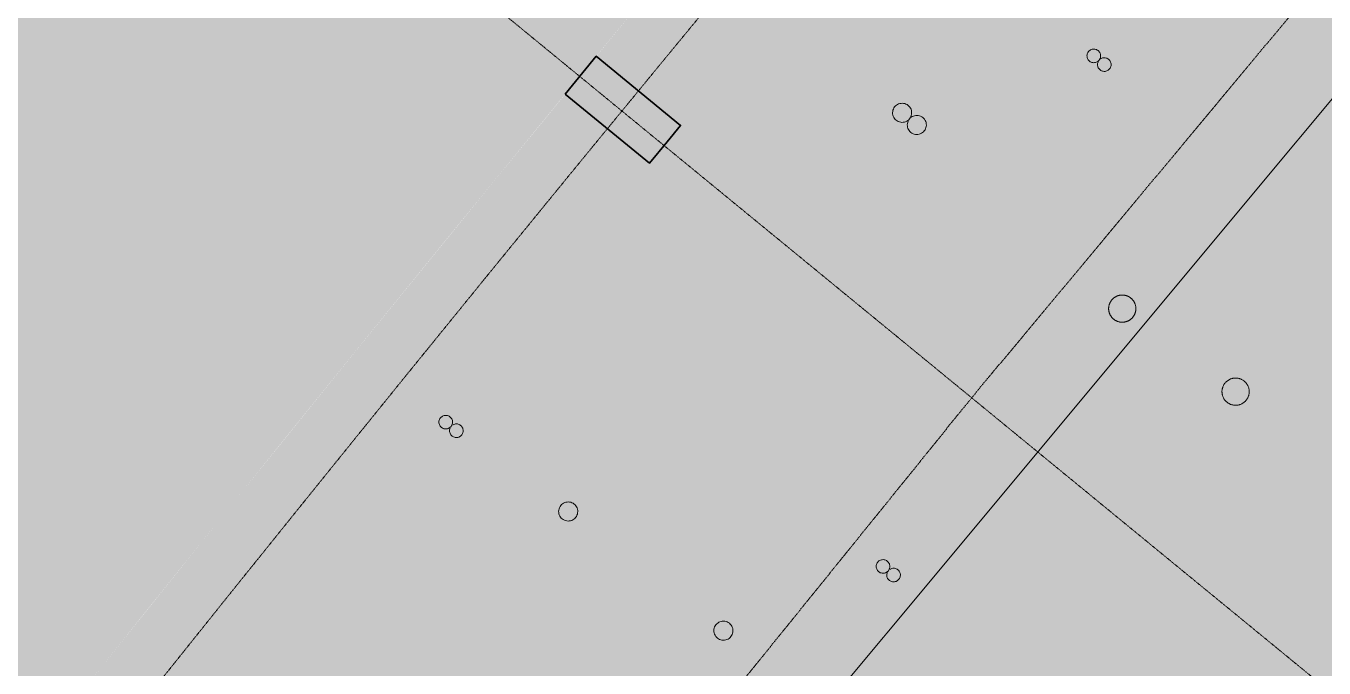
# Model space of a CAD drawing. Header units: millimetres. Extents: x -100577 to 287200, y -212120 to 238461.
# Drawn here: x 49223 to 53985, y 31367 to 33724 of the extents above; entities that cross this region are included whole.
import ezdxf

# ---------------------------------------------------------------- set-up
doc = ezdxf.new("R2010")
doc.units = ezdxf.units.MM
doc.linetypes.add('DASHDOT', pattern=[3.556, 2.54, -0.508, 0, -0.508])
doc.linetypes.add('PHANTOM', pattern=[6.35, 3.175, -0.635, 0.635, -0.635, 0.635, -0.635])
for name, color, linetype, lineweight in [('01_切断（構造・壁）', 7, 'Continuous', 35), ('02_切断（家具）', 8, 'Continuous', 18), ('06_部屋の色', 8, 'Continuous', 0), ('11_見えがかり（家具）', 8, 'Continuous', 9), ('20_上部（屋根の外形・梁）', 8, 'PHANTOM', 9), ('40_通り芯', 1, 'DASHDOT', 9), ('50_寸法', 3, 'Continuous', 9)]:
    doc.layers.add(name, color=color, linetype=linetype, lineweight=lineweight)

msp = doc.modelspace()

# ---------------------------------------------------------------- hatches: boundary and pattern name
at = {"layer": '01_切断（構造・壁）'}
msp.add_hatch(color=7, dxfattribs=at).paths.add_polyline_path([(51201.3, 33473.7), (51228.2, 33506.5), (51315.5, 33612.9), (51624.7, 33359.1), (51575.5, 33299.1), (51510.5, 33220)])
at = {"layer": '02_切断（家具）'}
for points in [[(53194.6, 32684.4), (53194.6, 32685.9), (53194.6, 32687), (53194.6, 32688.5), (53194.7, 32689.5), (53194.8, 32691), (53194.9, 32692.1), (53195.1, 32693.6), (53195.3, 32694.6), (53195.5, 32696.1), (53195.7, 32697.1), (53196.1, 32698.5), (53196.3, 32699.5), (53196.7, 32700.9), (53197, 32701.9), (53197.5, 32703.3), (53197.9, 32704.2), (53198.4, 32705.6), (53198.8, 32706.5), (53199.4, 32707.8), (53199.8, 32708.6), (53200.4, 32709.9), (53200.9, 32710.7), (53201.6, 32711.9), (53202.1, 32712.7), (53202.8, 32713.9), (53203.3, 32714.6), (53204.1, 32715.7), (53204.6, 32716.5), (53205.4, 32717.5), (53206, 32718.2), (53206.9, 32719.2), (53207.5, 32719.9), (53208.4, 32720.9), (53209.1, 32721.6), (53210, 32722.5), (53210.7, 32723.2), (53211.8, 32724.1), (53212.5, 32724.7), (53213.6, 32725.6), (53214.4, 32726.2), (53215.5, 32727.1), (53216.3, 32727.6), (53217.5, 32728.5), (53218.4, 32729), (53219.6, 32729.7), (53220.5, 32730.2), (53221.8, 32730.9), (53222.8, 32731.4), (53224.1, 32732), (53225.1, 32732.4), (53226.5, 32733), (53227.4, 32733.4), (53228.9, 32733.9), (53229.9, 32734.2), (53231.3, 32734.6), (53232.3, 32734.9), (53233.8, 32735.2), (53234.8, 32735.4), (53236.3, 32735.7), (53237.4, 32735.9), (53238.9, 32736.1), (53240, 32736.2), (53241.5, 32736.3), (53242.5, 32736.3), (53244.1, 32736.4), (53245.1, 32736.4), (53246.7, 32736.4), (53247.7, 32736.3), (53249.2, 32736.2), (53250.2, 32736.1), (53251.7, 32735.9), (53252.8, 32735.7), (53254.3, 32735.5), (53255.3, 32735.2), (53256.7, 32734.9), (53257.7, 32734.6), (53259.1, 32734.2), (53260.1, 32733.9), (53261.5, 32733.5), (53262.4, 32733.1), (53263.7, 32732.6), (53264.6, 32732.2), (53265.9, 32731.6), (53266.8, 32731.2), (53268.1, 32730.5), (53268.9, 32730.1), (53270.1, 32729.4), (53270.9, 32728.9), (53272.1, 32728.2), (53272.8, 32727.6), (53273.9, 32726.9), (53274.6, 32726.3), (53275.7, 32725.5), (53276.4, 32724.9), (53277.4, 32724.1), (53278.1, 32723.5), (53279.1, 32722.6), (53279.8, 32721.9), (53280.7, 32720.9), (53281.4, 32720.2), (53282.3, 32719.2), (53282.9, 32718.5), (53283.8, 32717.4), (53284.4, 32716.6), (53285.3, 32715.5), (53285.8, 32714.6), (53286.6, 32713.4), (53287.2, 32712.6), (53287.9, 32711.3), (53288.4, 32710.4), (53289.1, 32709.1), (53289.6, 32708.2), (53290.2, 32706.9), (53290.6, 32705.9), (53291.2, 32704.5), (53291.5, 32703.5), (53292, 32702.1), (53292.3, 32701.1), (53292.8, 32699.7), (53293, 32698.6), (53293.4, 32697.2), (53293.6, 32696.1), (53293.9, 32694.6), (53294, 32693.6), (53294.3, 32692.1), (53294.3, 32691), (53294.5, 32689.5), (53294.5, 32688.4), (53294.6, 32686.9), (53294.6, 32685.8), (53294.5, 32684.3), (53294.5, 32683.3), (53294.4, 32681.8), (53294.2, 32680.7), (53294.1, 32679.2), (53293.9, 32678.2), (53293.6, 32676.7), (53293.4, 32675.7), (53293.1, 32674.3), (53292.8, 32673.3), (53292.4, 32671.9), (53292.1, 32670.9), (53291.6, 32669.5), (53291.3, 32668.6), (53290.8, 32667.2), (53290.4, 32666.3), (53289.8, 32665), (53289.3, 32664.2), (53288.7, 32662.9), (53288.2, 32662.1), (53287.6, 32660.9), (53287.1, 32660.1), (53286.3, 32658.9), (53285.8, 32658.2), (53285.1, 32657), (53284.5, 32656.3), (53283.7, 32655.3), (53283.1, 32654.6), (53282.3, 32653.6), (53281.7, 32652.9), (53280.7, 32651.9), (53280.1, 32651.2), (53279.1, 32650.3), (53278.4, 32649.6), (53277.4, 32648.7), (53276.6, 32648.1), (53275.6, 32647.2), (53274.8, 32646.6), (53273.6, 32645.7), (53272.8, 32645.1), (53271.6, 32644.3), (53270.7, 32643.8), (53269.5, 32643.1), (53268.6, 32642.6), (53267.3, 32641.9), (53266.4, 32641.4), (53265, 32640.8), (53264.1, 32640.4), (53262.7, 32639.8), (53261.7, 32639.4), (53260.3, 32638.9), (53259.3, 32638.6), (53257.8, 32638.2), (53256.8, 32637.9), (53255.3, 32637.6), (53254.3, 32637.4), (53252.8, 32637.1), (53251.7, 32636.9), (53250.2, 32636.7), (53249.2, 32636.6), (53247.7, 32636.5), (53246.6, 32636.5), (53245.1, 32636.4), (53244, 32636.4), (53242.5, 32636.4), (53241.4, 32636.5), (53239.9, 32636.6), (53238.9, 32636.7), (53237.4, 32636.9), (53236.4, 32637.1), (53234.9, 32637.3), (53233.9, 32637.6), (53232.4, 32637.9), (53231.5, 32638.2), (53230, 32638.6), (53229.1, 32638.9), (53227.7, 32639.3), (53226.8, 32639.7), (53225.4, 32640.2), (53224.5, 32640.6), (53223.2, 32641.2), (53222.3, 32641.6), (53221.1, 32642.3), (53220.3, 32642.7), (53219, 32643.4), (53218.2, 32643.9), (53217.1, 32644.6), (53216.3, 32645.2), (53215.2, 32645.9), (53214.5, 32646.5), (53213.4, 32647.3), (53212.7, 32647.9), (53211.7, 32648.7), (53211.1, 32649.3), (53210.1, 32650.2), (53209.4, 32650.9), (53208.4, 32651.9), (53207.8, 32652.6), (53206.8, 32653.6), (53206.2, 32654.3), (53205.3, 32655.4), (53204.7, 32656.2), (53203.9, 32657.3), (53203.3, 32658.2), (53202.5, 32659.4), (53202, 32660.2), (53201.2, 32661.5), (53200.7, 32662.4), (53200, 32663.7), (53199.6, 32664.6), (53199, 32665.9), (53198.6, 32666.9), (53198, 32668.3), (53197.6, 32669.3), (53197.1, 32670.7), (53196.8, 32671.7), (53196.4, 32673.1), (53196.1, 32674.2), (53195.7, 32675.6), (53195.5, 32676.7), (53195.3, 32678.2), (53195.1, 32679.2), (53194.9, 32680.7), (53194.8, 32681.8), (53194.7, 32683.3)], [(53702, 32354), (53700.6, 32352), (53699.5, 32350.5), (53697.8, 32348.6), (53696.6, 32347.2), (53694.8, 32345.5), (53693.5, 32344.2), (53691.5, 32342.6), (53690.1, 32341.4), (53688, 32340.1), (53686.5, 32339), (53684.3, 32337.8), (53682.6, 32336.9), (53680.4, 32335.9), (53678.7, 32335.1), (53676.3, 32334.3), (53674.5, 32333.7), (53672.1, 32333.1), (53670.3, 32332.6), (53667.9, 32332.2), (53666, 32332), (53663.5, 32331.8), (53661.6, 32331.6), (53659.2, 32331.7), (53657.3, 32331.7), (53654.8, 32332), (53652.9, 32332.2), (53650.5, 32332.7), (53648.7, 32333), (53646.3, 32333.7), (53644.5, 32334.2), (53642.2, 32335.1), (53640.4, 32335.8), (53638.2, 32336.9), (53636.5, 32337.7), (53634.3, 32339), (53632.7, 32339.9), (53630.7, 32341.4), (53629.2, 32342.5), (53627.3, 32344.1), (53625.9, 32345.4), (53624.2, 32347.1), (53622.9, 32348.5), (53621.3, 32350.4), (53620.1, 32351.9), (53618.8, 32353.9), (53617.7, 32355.5), (53616.5, 32357.7), (53615.6, 32359.3), (53614.6, 32361.6), (53613.8, 32363.3), (53613, 32365.6), (53612.4, 32367.4), (53611.8, 32369.8), (53611.3, 32371.7), (53610.9, 32374.1), (53610.7, 32376), (53610.5, 32378.4), (53610.3, 32380.3), (53610.4, 32382.8), (53610.4, 32384.7), (53610.7, 32387.1), (53610.9, 32389), (53611.4, 32391.5), (53611.7, 32393.3), (53612.4, 32395.7), (53612.9, 32397.5), (53613.8, 32399.8), (53614.5, 32401.6), (53615.6, 32403.8), (53616.4, 32405.5), (53617.7, 32407.6), (53618.6, 32409.2), (53620.1, 32411.2), (53621.2, 32412.8), (53622.8, 32414.6), (53624.1, 32416), (53625.8, 32417.8), (53627.2, 32419.1), (53629.1, 32420.6), (53630.6, 32421.8), (53632.6, 32423.2), (53634.2, 32424.3), (53636.4, 32425.5), (53638, 32426.4), (53640.3, 32427.4), (53642, 32428.2), (53644.4, 32429), (53646.1, 32429.6), (53648.5, 32430.2), (53650.4, 32430.6), (53652.8, 32431), (53654.7, 32431.3), (53657.1, 32431.5), (53659, 32431.6), (53661.5, 32431.6), (53663.4, 32431.5), (53665.9, 32431.3), (53667.7, 32431.1), (53670.2, 32430.6), (53672, 32430.2), (53674.4, 32429.6), (53676.2, 32429), (53678.5, 32428.2), (53680.3, 32427.5), (53682.5, 32426.4), (53684.2, 32425.6), (53686.3, 32424.3), (53687.9, 32423.3), (53689.9, 32421.9), (53691.5, 32420.8), (53693.3, 32419.1), (53694.7, 32417.9), (53696.5, 32416.1), (53697.8, 32414.8), (53699.3, 32412.8), (53700.5, 32411.4), (53701.9, 32409.3), (53703, 32407.8), (53704.2, 32405.6), (53705.1, 32403.9), (53706.1, 32401.7), (53706.9, 32400), (53707.7, 32397.6), (53708.3, 32395.8), (53708.9, 32393.4), (53709.3, 32391.6), (53709.7, 32389.2), (53710, 32387.3), (53710.2, 32384.8), (53710.3, 32382.9), (53710.3, 32380.5), (53710.2, 32378.6), (53710, 32376.1), (53709.8, 32374.2), (53709.3, 32371.8), (53709, 32370), (53708.3, 32367.6), (53707.7, 32365.8), (53706.9, 32363.4), (53706.2, 32361.7), (53705.1, 32359.5), (53704.3, 32357.8), (53703, 32355.6)]]:
    msp.add_hatch(color=8, dxfattribs=at).paths.add_polyline_path(points)
at = {"layer": '06_部屋の色', "true_color": 0xe9dfcf}
h = msp.add_hatch(color=8, dxfattribs=at)
h.paths.add_polyline_path([(49022.5, 30769.9), (49370.2, 31207.1), (49497.6, 31367.5), (49974.9, 31963.3), (50454.5, 32557.4), (50936.2, 33149.6), (51255.7, 33539.4), (51420.1, 33740.1), (51906.3, 34328.8), (52394.6, 34915.7), (52885.1, 35500.7), (53180.1, 35850), (53180.1, 35850), (53243, 35924.5), (53244.9, 35922.9), (54741, 37666.6), (55040, 38015), (55041.6, 38016.8), (55137.2, 38128.3), (55137.6, 38128.8), (55137.6, 38128.8), (55152.4, 38145.5), (55187.6, 38185.3), (55219.4, 38221.3), (55237.2, 38241.4), (56711.9, 39910.2), (57026.8, 40266.5), (57028.4, 40268.4), (57125.5, 40378.2), (57125.7, 40378.4), (57125.7, 40378.4), (57125.7, 40378.4), (57125.7, 40378.4), (57136.1, 40389.9), (57183.5, 40441.9), (57227, 40489.7), (58726.3, 42137.1), (59046.4, 42488.8), (59048.1, 42490.6), (59146.9, 42599.2), (59147.6, 42599.9), (59162.6, 42615.9), (59249.8, 42709), (59688.5, 43177), (59796.8, 43292.6), (59819.8, 43317.1), (61200.4, 44790.2), (61200.5, 44790.3), (61200.5, 44790.3), (61200.5, 44790.3), (63117.3, 46776.3), (63281.8, 46946.8), (63285.7, 46950.8), (63674.5, 47342), (63710, 47377.8), (63706.1, 47381.6), (64213.4, 47894.8), (64752.1, 48435.7), (65116.6, 48798.7), (65119.4, 48795.9), (65376.4, 49054.5), (65402.5, 49080.8), (65402.6, 49080.9), (67432.9, 51065), (67546.4, 51175.8), (67550.1, 51179.5), (67550.1, 51179.5), (67550.1, 51179.5), (67669, 51292.3), (67872.8, 51485.7), (67985.8, 51592.9), (67984.2, 51594.6), (68202, 51801.3), (68203.6, 51799.6), (68713.3, 52283.3), (68711.7, 52285), (69617, 53144.2), (69618.6, 53142.5), (69662.9, 53184.6), (69989.4, 52835.9), (70054.6, 52897.7), (70054.6, 52897.7), (70054.6, 52897.7), (70054.6, 52897.7), (70120.6, 52958.6), (69794.6, 53307.7), (69839.4, 53349), (69837.8, 53350.7), (71492.2, 54875.3), (71493.8, 54873.6), (71870.2, 55220.6), (71868.6, 55222.3), (71935.2, 55283), (73145.3, 53950.5), (72586, 53440.7), (72028.7, 52928.8), (71473.2, 52414.9), (70957.1, 51933.8), (70368, 51380.9), (69818.3, 50860.8), (69270.6, 50338.6), (68797.2, 49884), (68180.9, 49288.2), (67639, 48760), (67099.1, 48229.8), (66669, 47804.2), (66025.2, 47163.3), (65491.2, 46627), (64959.2, 46088.8), (64570, 45692.1), (64570, 45692.1), (64429.3, 45548.6), (63901.3, 45006.5), (63375.4, 44462.4), (62851.5, 43916.3), (62503.5, 43550.9), (62503.5, 43550.9), (62329.6, 43368.3), (61809.8, 42818.3), (61292, 42266.4), (60776.3, 41712.6), (60472, 41383.5), (60262.6, 41156.9), (59751, 40599.3), (59241.5, 40039.7), (58734.1, 39478.3), (58467.6, 39181.3), (58228.8, 38915), (57725.5, 38349.8), (57224.4, 37782.8), (56725.4, 37213.9), (56497.1, 36951.6), (56228.5, 36643.1), (55733.7, 36070.5), (55241.1, 35496.1), (54750.6, 34919.8), (54554.7, 34687.9), (54262.3, 34341.7), (53776.1, 33761.8), (53292, 33180.1), (52810.2, 32596.6), (52650.3, 32401.5), (52330.5, 32011.3), (51853, 31424.2), (51377.7, 30835.3), (50904.6, 30244.7), (50781.3, 30089.7), (50433.6, 29652.3), (50285.5, 29464.6), (49817.7, 29834.3), (49775.2, 29861.2), (49727, 29880.8), (49674, 29894.4), (49617.3, 29903), (49557.8, 29908.1), (49496.3, 29910.8), (49371.8, 29914), (49310.7, 29917.1), (49247.2, 29917.1), (49178.4, 29910.5), (49106.4, 29899.7), (48960, 29875.1), (48889.4, 29866.1), (48823, 29862.5), (48762.7, 29866.6), (48710.4, 29881), (48663.1, 29901.7), (48616.4, 29923.2), (48570.8, 29946.1), (48526.5, 29970.7), (48484.1, 29997.5), (48443.4, 30026.5), (47554.4, 28893.5), (48079, 29569.3), (48549.7, 30170.5)])
h.paths.add_polyline_path([(53445.9, 35759.4), (53339.9, 35849), (53334.8, 35843), (53273.8, 35770.8), (53391.4, 35671.4), (53397.3, 35678.4), (53457.5, 35749.6)], flags=0)
for points in [[(53065.5, 35947.7), (53180, 35850.8), (52857.4, 35468.2), (52535.7, 35084.8), (52214.9, 34700.6), (51895, 34315.7), (51417, 33736.8), (51099.6, 33349.9), (50783, 32962.2), (50467.4, 32573.8), (50152.8, 32184.6), (49682.6, 31599.3), (49370.3, 31208.2), (49059, 30816.3), (48748.6, 30423.7), (48439.2, 30030.3), (45921.5, 32005.4), (46393.2, 32604.4), (46708.9, 33002.8), (47025.6, 33400.4), (47343.2, 33797.3), (47661.8, 34193.3), (47981.3, 34588.6), (48301.9, 34983.1), (48623.3, 35376.8), (48945.8, 35769.7), (49269.2, 36161.9), (49593.5, 36553.2), (49918.8, 36943.8), (50245.1, 37333.6), (50736.3, 37916.7), (52645.4, 36303.1), (53132.8, 36877.1), (53622.3, 37449.7), (54113.9, 38020.5), (54607.5, 38589.5), (55022.3, 38228.3), (54530, 37660.8), (54039.7, 37091.6), (53551.5, 36520.5)], [(51259, 33542.8), (53174.4, 35842.5), (53391.3, 35659.1), (53397.7, 35666.8), (63615.7, 27028.7), (62718.7, 25951.8), (62745.6, 25929.4), (61848.9, 24852.8)], [(50973.3, 27824.3), (50951.2, 27877), (50930.3, 27931.4), (50910.5, 27987.2), (50891.6, 28044.1), (50873.2, 28101.7), (50855.3, 28159.8), (50837.4, 28218.1), (50819.5, 28276.2), (50801.3, 28334), (50782.4, 28391), (50762.8, 28447), (50742.2, 28501.6), (50720.2, 28554.7), (50698.7, 28608.2), (50678.9, 28664.1), (50660.7, 28721.8), (50643.5, 28780.8), (50626.9, 28840.7), (50610.5, 28900.8), (50593.9, 28960.7), (50576.7, 29019.7), (50558.4, 29077.5), (50538.7, 29133.4), (50517.2, 29186.9), (50493.3, 29237.5), (50466.8, 29284.7), (50437.2, 29327.9), (50404, 29366.7), (50366.9, 29400.4), (50327.6, 29431.3), (50288.4, 29462.3), (50285.4, 29464.7), (50388.8, 29595.7), (50680.9, 29963.9), (50778.1, 30085.9), (50973.8, 30331.4), (51267.6, 30698.3), (51562.2, 31064.4), (51857.6, 31429.9), (52153.9, 31794.7), (52451.1, 32158.8), (52650.1, 32401.6), (52749, 32522.2), (53047.9, 32884.9), (53347.5, 33247), (53648, 33608.3), (53949.3, 33968.9), (54251.5, 34328.9), (54554.5, 34688.1), (62496.7, 27973.9), (62209.2, 27633.1), (61922.5, 27291.5), (61636.6, 26949.3), (61351.5, 26606.4), (61067.2, 26262.9), (60783.6, 25918.7), (60692.9, 25808.2), (60689.8, 25804.3), (60500.9, 25573.9), (60218.9, 25228.4), (59937.8, 24882.3), (59657.4, 24535.5), (59377.9, 24188.1), (59099.1, 23840), (58913.4, 23607), (58821.2, 23491.3), (58544.1, 23141.9), (58267.7, 22791.9), (58028.5, 22487.4), (57995.8, 22518.9), (57959.2, 22553.3), (57922.2, 22587.2), (57884.6, 22620.3), (57808.8, 22685.5), (57770.8, 22718.1), (57732.8, 22750.7), (57694.7, 22783.2), (57656.5, 22815.5), (57618.2, 22847.7), (57579.8, 22879.7), (57541.2, 22911.5), (57502.5, 22943.1), (57463.5, 22974.4), (57424.3, 23005.5), (57383.9, 23035), (57341.6, 23062.1), (57297.6, 23087), (57252.2, 23110.1), (57205.5, 23131.7), (57157.9, 23152), (57109.6, 23171.4), (57060.8, 23190.2), (57011.8, 23208.7), (56962.7, 23227.2), (56913.9, 23245.9), (56865.5, 23265.3), (56817.9, 23285.6), (56771.2, 23307.1), (56725.8, 23330.2), (56681.7, 23355.1), (56639.4, 23382.1), (56599, 23411.6), (56561.3, 23444.5), (56526.7, 23481.4), (56494.8, 23521.7), (56465.1, 23565), (56437.5, 23610.7), (56411.4, 23658.5), (56386.4, 23707.7), (56362.3, 23757.9), (56314.9, 23859.4), (56290.8, 23909.8), (56266, 23959.2), (56240.1, 24007.1), (56212.6, 24053.1), (56184.8, 24098.7), (56157.9, 24145.4), (56131.7, 24193), (56105.9, 24241.1), (56080.3, 24289.5), (56054.7, 24337.9), (56028.9, 24386), (56002.6, 24433.5), (55975.7, 24480.1), (55947.8, 24525.6), (55918.8, 24569.7), (55888.4, 24612), (55856.5, 24652.2), (55822.7, 24690.2), (55786.9, 24725.6), (55748.9, 24758.1), (55708.4, 24787.5), (55665.7, 24814.1), (55621, 24838.1), (55574.5, 24859.8), (55526.3, 24879.4), (55476.7, 24897.2), (55426, 24913.5), (55374.2, 24928.5), (55321.6, 24942.5), (55268.4, 24955.7), (55214.8, 24968.4), (55161.1, 24980.9), (55107.3, 24993.3), (55053.8, 25006.1), (55000.7, 25019.4), (54948.2, 25033.5), (54896.6, 25048.7), (54846, 25065.2), (54795.4, 25081.8), (54743.9, 25097.1), (54691.6, 25111.4), (54638.7, 25125.1), (54585.5, 25138.3), (54532.2, 25151.3), (54478.9, 25164.4), (54426, 25178), (54373.6, 25192.2), (54321.9, 25207.3), (54271.2, 25223.6), (54221.6, 25241.4), (54173.4, 25260.9), (54126.7, 25282.5), (54081.9, 25306.4), (54039.1, 25332.8), (53998.5, 25362.1), (53960.4, 25394.5), (53924.6, 25429.9), (53890.9, 25467.9), (53859, 25508.3), (53828.7, 25550.7), (53799.8, 25594.8), (53771.9, 25640.3), (53744.9, 25686.8), (53718.4, 25734), (53692.2, 25781.7), (53666.2, 25829.5), (53639.9, 25877.1), (53613.3, 25924.1), (53585.9, 25970.2), (53557.6, 26015.1), (53528.1, 26058.6), (53497.2, 26100.2), (53464.6, 26139.6), (53430.1, 26176.6), (53394.4, 26212.2), (53358.7, 26247.6), (53322.9, 26283), (53287.1, 26318.3), (53251, 26353.4), (53214.9, 26388.3), (53178.6, 26423.1), (53142.1, 26457.6), (53105.5, 26491.9), (53068.6, 26525.9), (53031.5, 26559.6), (52994.2, 26593.1), (52956.6, 26626.2), (52918.8, 26658.9), (52880.6, 26691.3), (52842.2, 26723.3), (52803.4, 26754.8), (52764.2, 26785.9), (52723, 26814.4), (52678.3, 26838.4), (52630.5, 26858.5), (52580.2, 26875.3), (52527.7, 26889.4), (52473.6, 26901.4), (52418.2, 26911.9), (52362.1, 26921.4), (52305.7, 26930.5), (52249.5, 26939.9), (52194, 26950), (52139.5, 26961.6), (52086.6, 26975.2), (52035.7, 26991.3), (51987.3, 27010.6), (51941.8, 27033.7), (51898.1, 27058.9), (51854.4, 27084.3), (51810.9, 27109.8), (51767.5, 27135.5), (51724.3, 27161.4), (51681.2, 27187.5), (51638.4, 27213.9), (51595.7, 27240.5), (51553.3, 27267.5), (51511.1, 27294.7), (51469.2, 27322.3), (51427.6, 27350.2), (51386.3, 27378.6), (51345.2, 27407.3), (51304.6, 27436.4), (51264.2, 27466), (51224.3, 27496.1), (51184.7, 27526.6), (51146.9, 27559.4), (51111.9, 27595.9), (51079.8, 27635.9), (51050, 27679), (51022.5, 27725), (50997, 27773.5)], [(60059.6, 22695.2), (49371.1, 31207.6), (51259, 33542.8), (61821.8, 24875), (60940.7, 23785.1), (60967.9, 23763.1), (60087, 22673.4)]]:
    msp.add_hatch(color=8, dxfattribs=at).paths.add_polyline_path(points)

# ---------------------------------------------------------------- linework, layer by layer
at = {"layer": '01_切断（構造・壁）'}
msp.add_lwpolyline([(51201.3, 33473.7), (51228.2, 33506.5), (51315.5, 33612.9), (51624.7, 33359.1), (51575.5, 33299.1), (51510.5, 33220), (51201.3, 33473.7)], dxfattribs=at)
at = {"layer": '02_切断（家具）'}
for points in [[(53194.6, 32684.4), (53194.6, 32685.9), (53194.6, 32687), (53194.6, 32688.5), (53194.7, 32689.5), (53194.8, 32691), (53194.9, 32692.1), (53195.1, 32693.6), (53195.3, 32694.6), (53195.5, 32696.1), (53195.7, 32697.1), (53196.1, 32698.5), (53196.3, 32699.5), (53196.7, 32700.9), (53197, 32701.9), (53197.5, 32703.3), (53197.9, 32704.2), (53198.4, 32705.6), (53198.8, 32706.5), (53199.4, 32707.8), (53199.8, 32708.6), (53200.4, 32709.9), (53200.9, 32710.7), (53201.6, 32711.9), (53202.1, 32712.7), (53202.8, 32713.9), (53203.3, 32714.6), (53204.1, 32715.7), (53204.6, 32716.5), (53205.4, 32717.5), (53206, 32718.2), (53206.9, 32719.2), (53207.5, 32719.9), (53208.4, 32720.9), (53209.1, 32721.6), (53210, 32722.5), (53210.7, 32723.2), (53211.8, 32724.1), (53212.5, 32724.7), (53213.6, 32725.6), (53214.4, 32726.2), (53215.5, 32727.1), (53216.3, 32727.6), (53217.5, 32728.5), (53218.4, 32729), (53219.6, 32729.7), (53220.5, 32730.2), (53221.8, 32730.9), (53222.8, 32731.4), (53224.1, 32732), (53225.1, 32732.4), (53226.5, 32733), (53227.4, 32733.4), (53228.9, 32733.9), (53229.9, 32734.2), (53231.3, 32734.6), (53232.3, 32734.9), (53233.8, 32735.2), (53234.8, 32735.4), (53236.3, 32735.7), (53237.4, 32735.9), (53238.9, 32736.1), (53240, 32736.2), (53241.5, 32736.3), (53242.5, 32736.3), (53244.1, 32736.4), (53245.1, 32736.4), (53246.7, 32736.4), (53247.7, 32736.3), (53249.2, 32736.2), (53250.2, 32736.1), (53251.7, 32735.9), (53252.8, 32735.7), (53254.3, 32735.5), (53255.3, 32735.2), (53256.7, 32734.9), (53257.7, 32734.6), (53259.1, 32734.2), (53260.1, 32733.9), (53261.5, 32733.5), (53262.4, 32733.1), (53263.7, 32732.6), (53264.6, 32732.2), (53265.9, 32731.6), (53266.8, 32731.2), (53268.1, 32730.5), (53268.9, 32730.1), (53270.1, 32729.4), (53270.9, 32728.9), (53272.1, 32728.2), (53272.8, 32727.6), (53273.9, 32726.9), (53274.6, 32726.3), (53275.7, 32725.5), (53276.4, 32724.9), (53277.4, 32724.1), (53278.1, 32723.5), (53279.1, 32722.6), (53279.8, 32721.9), (53280.7, 32720.9), (53281.4, 32720.2), (53282.3, 32719.2), (53282.9, 32718.5), (53283.8, 32717.4), (53284.4, 32716.6), (53285.3, 32715.5), (53285.8, 32714.6), (53286.6, 32713.4), (53287.2, 32712.6), (53287.9, 32711.3), (53288.4, 32710.4), (53289.1, 32709.1), (53289.6, 32708.2), (53290.2, 32706.9), (53290.6, 32705.9), (53291.2, 32704.5), (53291.5, 32703.5), (53292, 32702.1), (53292.3, 32701.1), (53292.8, 32699.7), (53293, 32698.6), (53293.4, 32697.2), (53293.6, 32696.1), (53293.9, 32694.6), (53294, 32693.6), (53294.3, 32692.1), (53294.3, 32691), (53294.5, 32689.5), (53294.5, 32688.4), (53294.6, 32686.9), (53294.6, 32685.8), (53294.5, 32684.3), (53294.5, 32683.3), (53294.4, 32681.8), (53294.2, 32680.7), (53294.1, 32679.2), (53293.9, 32678.2), (53293.6, 32676.7), (53293.4, 32675.7), (53293.1, 32674.3), (53292.8, 32673.3), (53292.4, 32671.9), (53292.1, 32670.9), (53291.6, 32669.5), (53291.3, 32668.6), (53290.8, 32667.2), (53290.4, 32666.3), (53289.8, 32665), (53289.3, 32664.2), (53288.7, 32662.9), (53288.2, 32662.1), (53287.6, 32660.9), (53287.1, 32660.1), (53286.3, 32658.9), (53285.8, 32658.2), (53285.1, 32657), (53284.5, 32656.3), (53283.7, 32655.3), (53283.1, 32654.6), (53282.3, 32653.6), (53281.7, 32652.9), (53280.7, 32651.9), (53280.1, 32651.2), (53279.1, 32650.3), (53278.4, 32649.6), (53277.4, 32648.7), (53276.6, 32648.1), (53275.6, 32647.2), (53274.8, 32646.6), (53273.6, 32645.7), (53272.8, 32645.1), (53271.6, 32644.3), (53270.7, 32643.8), (53269.5, 32643.1), (53268.6, 32642.6), (53267.3, 32641.9), (53266.4, 32641.4), (53265, 32640.8), (53264.1, 32640.4), (53262.7, 32639.8), (53261.7, 32639.4), (53260.3, 32638.9), (53259.3, 32638.6), (53257.8, 32638.2), (53256.8, 32637.9), (53255.3, 32637.6), (53254.3, 32637.4), (53252.8, 32637.1), (53251.7, 32636.9), (53250.2, 32636.7), (53249.2, 32636.6), (53247.7, 32636.5), (53246.6, 32636.5), (53245.1, 32636.4), (53244, 32636.4), (53242.5, 32636.4), (53241.4, 32636.5), (53239.9, 32636.6), (53238.9, 32636.7), (53237.4, 32636.9), (53236.4, 32637.1), (53234.9, 32637.3), (53233.9, 32637.6), (53232.4, 32637.9), (53231.5, 32638.2), (53230, 32638.6), (53229.1, 32638.9), (53227.7, 32639.3), (53226.8, 32639.7), (53225.4, 32640.2), (53224.5, 32640.6), (53223.2, 32641.2), (53222.3, 32641.6), (53221.1, 32642.3), (53220.3, 32642.7), (53219, 32643.4), (53218.2, 32643.9), (53217.1, 32644.6), (53216.3, 32645.2), (53215.2, 32645.9), (53214.5, 32646.5), (53213.4, 32647.3), (53212.7, 32647.9), (53211.7, 32648.7), (53211.1, 32649.3), (53210.1, 32650.2), (53209.4, 32650.9), (53208.4, 32651.9), (53207.8, 32652.6), (53206.8, 32653.6), (53206.2, 32654.3), (53205.3, 32655.4), (53204.7, 32656.2), (53203.9, 32657.3), (53203.3, 32658.2), (53202.5, 32659.4), (53202, 32660.2), (53201.2, 32661.5), (53200.7, 32662.4), (53200, 32663.7), (53199.6, 32664.6), (53199, 32665.9), (53198.6, 32666.9), (53198, 32668.3), (53197.6, 32669.3), (53197.1, 32670.7), (53196.8, 32671.7), (53196.4, 32673.1), (53196.1, 32674.2), (53195.7, 32675.6), (53195.5, 32676.7), (53195.3, 32678.2), (53195.1, 32679.2), (53194.9, 32680.7), (53194.8, 32681.8), (53194.7, 32683.3), (53194.6, 32684.4)], [(53702, 32354), (53700.6, 32352), (53699.5, 32350.5), (53697.8, 32348.6), (53696.6, 32347.2), (53694.8, 32345.5), (53693.5, 32344.2), (53691.5, 32342.6), (53690.1, 32341.4), (53688, 32340.1), (53686.5, 32339), (53684.3, 32337.8), (53682.6, 32336.9), (53680.4, 32335.9), (53678.7, 32335.1), (53676.3, 32334.3), (53674.5, 32333.7), (53672.1, 32333.1), (53670.3, 32332.6), (53667.9, 32332.2), (53666, 32332), (53663.5, 32331.8), (53661.6, 32331.6), (53659.2, 32331.7), (53657.3, 32331.7), (53654.8, 32332), (53652.9, 32332.2), (53650.5, 32332.7), (53648.7, 32333), (53646.3, 32333.7), (53644.5, 32334.2), (53642.2, 32335.1), (53640.4, 32335.8), (53638.2, 32336.9), (53636.5, 32337.7), (53634.3, 32339), (53632.7, 32339.9), (53630.7, 32341.4), (53629.2, 32342.5), (53627.3, 32344.1), (53625.9, 32345.4), (53624.2, 32347.1), (53622.9, 32348.5), (53621.3, 32350.4), (53620.1, 32351.9), (53618.8, 32353.9), (53617.7, 32355.5), (53616.5, 32357.7), (53615.6, 32359.3), (53614.6, 32361.6), (53613.8, 32363.3), (53613, 32365.6), (53612.4, 32367.4), (53611.8, 32369.8), (53611.3, 32371.7), (53610.9, 32374.1), (53610.7, 32376), (53610.5, 32378.4), (53610.3, 32380.3), (53610.4, 32382.8), (53610.4, 32384.7), (53610.7, 32387.1), (53610.9, 32389), (53611.4, 32391.5), (53611.7, 32393.3), (53612.4, 32395.7), (53612.9, 32397.5), (53613.8, 32399.8), (53614.5, 32401.6), (53615.6, 32403.8), (53616.4, 32405.5), (53617.7, 32407.6), (53618.6, 32409.2), (53620.1, 32411.2), (53621.2, 32412.8), (53622.8, 32414.6), (53624.1, 32416), (53625.8, 32417.8), (53627.2, 32419.1), (53629.1, 32420.6), (53630.6, 32421.8), (53632.6, 32423.2), (53634.2, 32424.3), (53636.4, 32425.5), (53638, 32426.4), (53640.3, 32427.4), (53642, 32428.2), (53644.4, 32429), (53646.1, 32429.6), (53648.5, 32430.2), (53650.4, 32430.6), (53652.8, 32431), (53654.7, 32431.3), (53657.1, 32431.5), (53659, 32431.6), (53661.5, 32431.6), (53663.4, 32431.5), (53665.9, 32431.3), (53667.7, 32431.1), (53670.2, 32430.6), (53672, 32430.2), (53674.4, 32429.6), (53676.2, 32429), (53678.5, 32428.2), (53680.3, 32427.5), (53682.5, 32426.4), (53684.2, 32425.6), (53686.3, 32424.3), (53687.9, 32423.3), (53689.9, 32421.9), (53691.5, 32420.8), (53693.3, 32419.1), (53694.7, 32417.9), (53696.5, 32416.1), (53697.8, 32414.8), (53699.3, 32412.8), (53700.5, 32411.4), (53701.9, 32409.3), (53703, 32407.8), (53704.2, 32405.6), (53705.1, 32403.9), (53706.1, 32401.7), (53706.9, 32400), (53707.7, 32397.6), (53708.3, 32395.8), (53708.9, 32393.4), (53709.3, 32391.6), (53709.7, 32389.2), (53710, 32387.3), (53710.2, 32384.8), (53710.3, 32382.9), (53710.3, 32380.5), (53710.2, 32378.6), (53710, 32376.1), (53709.8, 32374.2), (53709.3, 32371.8), (53709, 32370), (53708.3, 32367.6), (53707.7, 32365.8), (53706.9, 32363.4), (53706.2, 32361.7), (53705.1, 32359.5), (53704.3, 32357.8), (53703, 32355.6), (53702, 32354)]]:
    msp.add_lwpolyline(points, dxfattribs=at)
at = {"layer": '11_見えがかり（家具）'}
for points in [[(53116.1, 33621), (53117.2, 33624), (53118.7, 33626.9), (53120.6, 33629.6), (53122.8, 33632), (53125.3, 33634.2), (53128, 33635.9), (53131, 33637.3), (53134.1, 33638.3), (53137.3, 33638.9), (53140.6, 33639.1), (53143.9, 33638.8), (53147.1, 33638.1), (53150.1, 33637), (53153, 33635.5), (53155.7, 33633.6), (53158.1, 33631.4), (53160.3, 33628.9), (53162, 33626.2), (53163.4, 33623.2), (53164.4, 33620.1), (53165, 33616.9), (53165.2, 33613.6), (53164.9, 33610.4), (53164.2, 33607.2), (53163.1, 33604.1), (53161.6, 33601.2), (53159.7, 33598.5), (53155, 33594), (53149.3, 33590.8), (53146.2, 33589.8), (53143, 33589.2), (53139.7, 33589.1), (53136.5, 33589.3), (53133.3, 33590), (53130.2, 33591.1), (53127.3, 33592.6), (53124.6, 33594.5), (53122.2, 33596.7), (53120.1, 33599.2), (53118.3, 33601.9), (53116.9, 33604.9), (53115.9, 33608), (53115.3, 33611.2), (53115.2, 33614.5), (53115.4, 33617.8), (53116.1, 33621)], [(53164.7, 33602.8), (53166.5, 33604), (53169.5, 33605.4), (53172.6, 33606.4), (53175.8, 33607), (53179.1, 33607.2), (53182.4, 33606.9), (53185.6, 33606.2), (53188.6, 33605.1), (53191.5, 33603.6), (53194.2, 33601.7), (53196.7, 33599.5), (53198.8, 33597), (53200.5, 33594.3), (53201.9, 33591.3), (53202.9, 33588.2), (53203.5, 33585), (53203.7, 33581.7), (53203.4, 33578.5), (53202.7, 33575.3), (53201.6, 33572.2), (53200.1, 33569.3), (53198.2, 33566.6), (53193.5, 33562.1), (53187.8, 33558.9), (53184.7, 33557.9), (53181.5, 33557.3), (53178.2, 33557.2), (53175, 33557.4), (53171.8, 33558.1), (53168.7, 33559.2), (53165.8, 33560.7), (53163.1, 33562.6), (53160.7, 33564.8), (53158.6, 33567.3), (53156.8, 33570), (53155.4, 33573), (53154.4, 33576.1), (53153.8, 33579.3), (53153.7, 33582.6), (53153.9, 33585.9), (53154.6, 33589)], [(53154.6, 33589), (53155.7, 33592.1)], [(52407.1, 33423.1), (52409.7, 33426.9), (52412.8, 33430.3), (52416.3, 33433.2), (52420.2, 33435.7), (52424.3, 33437.6), (52428.7, 33439), (52433.2, 33439.9), (52437.7, 33440.1), (52442.3, 33439.7), (52446.8, 33438.7), (52451.1, 33437.2), (52455.2, 33435.1), (52458.9, 33432.5), (52462.3, 33429.4), (52465.3, 33425.9), (52467.7, 33422), (52469.7, 33417.9), (52471.1, 33413.5), (52471.9, 33409), (52472.1, 33404.5), (52471.7, 33399.9), (52470.8, 33395.4), (52469.2, 33391.1), (52467.1, 33387.1), (52464.5, 33383.3), (52461.4, 33379.9), (52457.9, 33376.9), (52454.1, 33374.5), (52450, 33372.5), (52445.6, 33371.1), (52441.1, 33370.3), (52436.5, 33370.1), (52432, 33370.5), (52427.5, 33371.4), (52423.2, 33373), (52419.1, 33375.1), (52415.3, 33377.7), (52412, 33380.8), (52409, 33384.3), (52406.5, 33388.1), (52404.6, 33392.3), (52403.2, 33396.6), (52402.4, 33401.1), (52402.1, 33405.7), (52402.5, 33410.3), (52403.5, 33414.7), (52405, 33419), (52407.1, 33423.1)], [(52470.1, 33388.5), (52470.3, 33388.6), (52474.1, 33391.1), (52478.3, 33393), (52482.6, 33394.4), (52487.1, 33395.3), (52491.7, 33395.5), (52496.3, 33395.1), (52500.8, 33394.1), (52505.1, 33392.6), (52509.1, 33390.5), (52512.9, 33387.9), (52516.3, 33384.8), (52519.2, 33381.3), (52521.7, 33377.5), (52523.7, 33373.3), (52525.1, 33369), (52525.9, 33364.4), (52526.1, 33359.9), (52525.7, 33355.3), (52524.7, 33350.8), (52523.2, 33346.5), (52521.1, 33342.5), (52518.5, 33338.7), (52515.4, 33335.3), (52511.9, 33332.4), (52508.1, 33329.9), (52503.9, 33327.9), (52499.6, 33326.5), (52495.1, 33325.7), (52490.5, 33325.5), (52485.9, 33325.9), (52481.5, 33326.8), (52477.1, 33328.4), (52473.1, 33330.5), (52469.3, 33333.1), (52465.9, 33336.2), (52463, 33339.7), (52460.5, 33343.5), (52458.5, 33347.7), (52457.1, 33352), (52456.3, 33356.5), (52456.1, 33361.1), (52456.5, 33365.7), (52457.5, 33370.1), (52459, 33374.4), (52459.7, 33375.8)], [(50739.1, 32276.6), (50740.2, 32279.7), (50741.7, 32282.6), (50743.6, 32285.3), (50745.8, 32287.7), (50748.3, 32289.8), (50751, 32291.6), (50754, 32293), (50757.1, 32294), (50760.3, 32294.6), (50763.6, 32294.7), (50766.9, 32294.5), (50770, 32293.8), (50773.1, 32292.7), (50776, 32291.2), (50778.7, 32289.3), (50781.1, 32287.1), (50783.3, 32284.6), (50785, 32281.9), (50786.4, 32278.9), (50787.4, 32275.8), (50788, 32272.6), (50788.2, 32269.3), (50787.9, 32266), (50787.2, 32262.8), (50786.1, 32259.8), (50784.6, 32256.9), (50782.7, 32254.2), (50778, 32249.6), (50772.3, 32246.5), (50769.2, 32245.5), (50766, 32244.9), (50762.7, 32244.7), (50759.5, 32245), (50756.3, 32245.7), (50753.2, 32246.8), (50750.3, 32248.3), (50747.6, 32250.2), (50745.2, 32252.4), (50743.1, 32254.9), (50741.3, 32257.6), (50739.9, 32260.6), (50738.9, 32263.7), (50738.3, 32266.9), (50738.2, 32270.2), (50738.4, 32273.4), (50739.1, 32276.6)], [(50787.9, 32258.8), (50789.9, 32260.2), (50792.9, 32261.6), (50796, 32262.6), (50799.2, 32263.1), (50802.5, 32263.3), (50805.7, 32263), (50808.9, 32262.3), (50812, 32261.2), (50814.9, 32259.7), (50817.6, 32257.9), (50820, 32255.7), (50822.1, 32253.2), (50823.9, 32250.4), (50825.3, 32247.5), (50826.3, 32244.3), (50826.9, 32241.1), (50827, 32237.9), (50826.8, 32234.6), (50826.1, 32231.4), (50825, 32228.3), (50823.5, 32225.4), (50821.6, 32222.7), (50816.9, 32218.2), (50811.2, 32215), (50808.1, 32214), (50804.9, 32213.5), (50801.6, 32213.3), (50798.3, 32213.6), (50795.1, 32214.3), (50792.1, 32215.4), (50789.2, 32216.9), (50786.5, 32218.7), (50784.1, 32220.9), (50781.9, 32223.4), (50780.2, 32226.2), (50778.8, 32229.1), (50777.8, 32232.3), (50777.2, 32235.5), (50777, 32238.7), (50777.3, 32242), (50778, 32245.2)], [(50778, 32245.2), (50779, 32247.9)], [(51182.3, 31959.9), (51184.9, 31963.7), (51188, 31967), (51191.5, 31970), (51195.3, 31972.5), (51199.5, 31974.4), (51203.8, 31975.8), (51208.3, 31976.6), (51212.9, 31976.9), (51217.5, 31976.5), (51221.9, 31975.5), (51226.2, 31974), (51230.3, 31971.9), (51234.1, 31969.3), (51237.5, 31966.2), (51240.4, 31962.7), (51242.9, 31958.8), (51244.9, 31954.7), (51246.3, 31950.3), (51247.1, 31945.8), (51247.3, 31941.3), (51246.9, 31936.7), (51245.9, 31932.2), (51244.4, 31927.9), (51242.3, 31923.8), (51239.7, 31920.1), (51236.6, 31916.7), (51233.1, 31913.7), (51229.3, 31911.3), (51225.1, 31909.3), (51220.8, 31907.9), (51216.3, 31907.1), (51211.7, 31906.9), (51207.1, 31907.3), (51202.6, 31908.2), (51198.3, 31909.8), (51194.3, 31911.9), (51190.5, 31914.5), (51187.1, 31917.6), (51184.2, 31921.1), (51181.7, 31924.9), (51179.7, 31929), (51178.3, 31933.4), (51177.5, 31937.9), (51177.3, 31942.5), (51177.7, 31947), (51178.6, 31951.5), (51180.2, 31955.8), (51182.3, 31959.9)], [(52343, 31747), (52344.1, 31750.1), (52345.6, 31753), (52347.5, 31755.7), (52349.7, 31758.1), (52352.2, 31760.3), (52354.9, 31762), (52357.9, 31763.4), (52361, 31764.4), (52364.2, 31765), (52367.5, 31765.2), (52370.8, 31764.9), (52374, 31764.2), (52377, 31763.1), (52379.9, 31761.6), (52382.6, 31759.7), (52385, 31757.5), (52387.2, 31755), (52388.9, 31752.3), (52390.3, 31749.3), (52391.3, 31746.2), (52391.9, 31743), (52392.1, 31739.7), (52391.8, 31736.5), (52391.1, 31733.3), (52390, 31730.2), (52388.5, 31727.3), (52386.6, 31724.6), (52381.9, 31720.1), (52376.2, 31716.9), (52373.1, 31715.9), (52369.9, 31715.3), (52366.6, 31715.2), (52363.4, 31715.4), (52360.2, 31716.1), (52357.1, 31717.2), (52354.2, 31718.7), (52351.5, 31720.6), (52349.1, 31722.8), (52347, 31725.3), (52345.2, 31728), (52343.8, 31731), (52342.8, 31734.1), (52342.2, 31737.3), (52342.1, 31740.6), (52342.3, 31743.9), (52343, 31747)], [(52391.7, 31729.1), (52393.7, 31730.4), (52396.7, 31731.8), (52399.8, 31732.8), (52403, 31733.4), (52406.3, 31733.6), (52409.5, 31733.3), (52412.7, 31732.6), (52415.8, 31731.5), (52418.7, 31730), (52421.4, 31728.1), (52423.8, 31725.9), (52425.9, 31723.4), (52427.7, 31720.7), (52429.1, 31717.7), (52430.1, 31714.6), (52430.7, 31711.4), (52430.8, 31708.1), (52430.5, 31704.9), (52429.8, 31701.7), (52428.7, 31698.6), (52427.2, 31695.7), (52425.4, 31693), (52420.7, 31688.5), (52415, 31685.3), (52411.9, 31684.3), (52408.6, 31683.7), (52405.4, 31683.6), (52402.1, 31683.8), (52398.9, 31684.5), (52395.8, 31685.6), (52392.9, 31687.1), (52390.3, 31689), (52387.8, 31691.2), (52385.7, 31693.7), (52384, 31696.4), (52382.6, 31699.4), (52381.6, 31702.5), (52381, 31705.7), (52380.8, 31709), (52381.1, 31712.3), (52381.8, 31715.5)], [(52381.8, 31715.5), (52382.8, 31718.3)], [(51751.6, 31522.4), (51754.2, 31526.1), (51757.3, 31529.5), (51760.8, 31532.5), (51764.6, 31535), (51768.8, 31536.9), (51773.1, 31538.3), (51777.6, 31539.1), (51782.2, 31539.4), (51786.8, 31539), (51791.2, 31538), (51795.6, 31536.5), (51799.6, 31534.4), (51803.4, 31531.7), (51806.8, 31528.7), (51809.7, 31525.2), (51812.2, 31521.3), (51814.2, 31517.2), (51815.6, 31512.8), (51816.4, 31508.3), (51816.6, 31503.7), (51816.2, 31499.2), (51815.2, 31494.7), (51813.7, 31490.4), (51811.6, 31486.3), (51809, 31482.6), (51805.9, 31479.2), (51802.4, 31476.2), (51798.6, 31473.7), (51794.4, 31471.8), (51790.1, 31470.4), (51785.6, 31469.6), (51781, 31469.4), (51776.4, 31469.7), (51771.9, 31470.7), (51767.6, 31472.3), (51763.6, 31474.4), (51759.8, 31477), (51756.4, 31480), (51753.5, 31483.5), (51751, 31487.4), (51749, 31491.5), (51747.6, 31495.9), (51746.8, 31500.4), (51746.6, 31505), (51747, 31509.5), (51748, 31514), (51749.5, 31518.3), (51751.6, 31522.4)]]:
    msp.add_lwpolyline(points, dxfattribs=at)
at = {"layer": '20_上部（屋根の外形・梁）'}
msp.add_lwpolyline([(51613.7, 31024.7), (52583.7, 32224.6), (52583.9, 32224.8), (52597.5, 32241.6), (52599.6, 32244.5), (52601.3, 32247.6), (52601.7, 32248.5), (52602.1, 32249.1), (52639.4, 32294.5), (52752.7, 32432.6), (52752.7, 32432.6), (52790, 32478), (52790.4, 32478.5), (52791.2, 32479.1), (52793.9, 32481.4), (52796.4, 32484), (53559.6, 33400.3), (54486.1, 34512.7)], dxfattribs=at)
at = {"layer": '40_通り芯'}
for points in [[(47480.1, 28470.2), (47788.3, 28869.2), (48097.4, 29267.5), (48407.6, 29665.1), (48718.7, 30061.8), (49030.8, 30457.9), (49343.8, 30853.1), (49657.8, 31247.6), (49972.8, 31641.3), (50288.8, 32034.2), (50605.7, 32426.3), (50923.6, 32817.7), (51242.5, 33208.3), (51562.3, 33598.1), (51883, 33987.1), (52204.8, 34375.3), (52527.4, 34762.7), (52851.1, 35149.4), (53175.6, 35535.2), (53501.2, 35920.2), (53827.6, 36304.5), (54155.1, 36687.9)], [(64396.7, 22755.1), (49399.3, 35061.1)]]:
    msp.add_lwpolyline(points, dxfattribs=at)
at = {"layer": '50_寸法'}
msp.add_lwpolyline([(35707.5, 11478.3), (72069.7, 55135)], dxfattribs=at)

doc.saveas('drawing.dxf')
